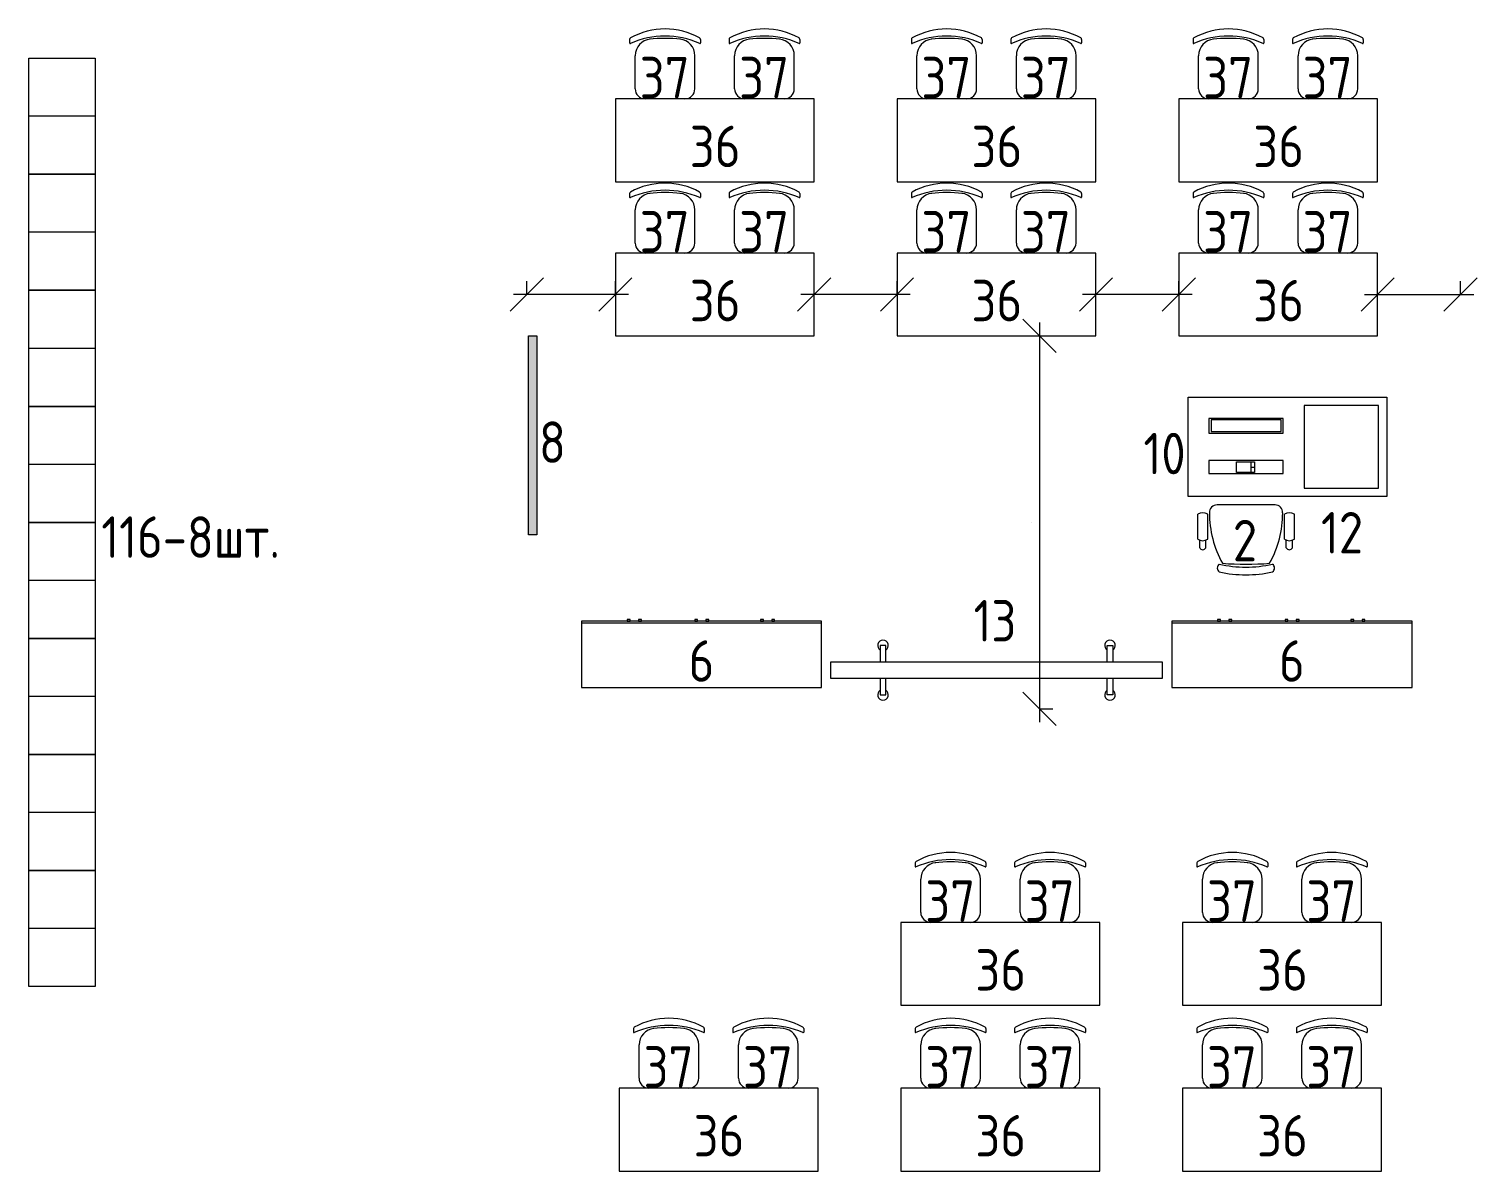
# Model space of a CAD drawing. Header units: millimetres. Extents: x 3050 to 430575, y -569542 to 36130.
# Drawn here: x 326148 to 334887, y -476621 to -469731 of the extents above; entities that cross this region are included whole.
import ezdxf

# ---------------------------------------------------------------- set-up
doc = ezdxf.new("R2010")
doc.units = ezdxf.units.MM
doc.layers.add('ТХ', color=5, linetype='Continuous', lineweight=5)
doc.layers.add('Уточнения', color=210, linetype='Continuous', lineweight=20)
doc.layers.add('ТХ_АР ЗАДАНИЕ', color=177, linetype='Continuous')
doc.layers.add('ТХ_№ПОЗ', color=7, linetype='Continuous')
doc.styles.add('GOST Common_2', font='GOST_Common.ttf', dxfattribs={"width": 0.9, "height": 250})
doc.styles.add('GOST Common_3', font='GOST_Common.ttf', dxfattribs={"width": 0.9, "height": 2.5})
doc.dimstyles.new('TX-100', dxfattribs={"dimtxt": 200, "dimasz": 200, "dimexe": 80, "dimexo": 0, "dimgap": 50, "dimtad": 1, "dimtoh": 1, "dimdec": 0, "dimrnd": 10, "dimzin": 12, "dimtxsty": 'GOST Common_3', "dimblk": 'OBLIQUE', "dimcen": 1.5, "dimdle": 80, "dimclrd": 256, "dimclre": 256, "dimclrt": 256, "dimadec": 0, "dimazin": 0, "dimtfac": 1, "dimtdec": 0, "dimtmove": 0, "dimatfit": 3, "dimfxl": 1, "dimlwd": -1, "dimlwe": 15, "dimarcsym": 0})

# ---------------------------------------------------------------- blocks, each defined once
blk = doc.blocks.new('Ячейки')
at = {"layer": 'ТХ'}
blk.add_line((274852.3, 7677.2), (274852.3, 7277.2), dxfattribs=at)
blk.add_lwpolyline([(274502.3, 7677.2), (275202.3, 7677.2), (275202.3, 7277.2), (274502.3, 7277.2)], close=True, dxfattribs=at)
blk = doc.blocks.new('Стол письменный')
at = {"layer": 'ТХ'}
for points in [[(26808.3, 11740.4), (26808.3, 12940.4), (27408.3, 12940.4), (27408.3, 11740.4)], [(27358.3, 12440.4), (27358.3, 12890.4), (26858.3, 12890.4), (26858.3, 12440.4)]]:
    blk.add_lwpolyline(points, close=True, dxfattribs=at)
blk = doc.blocks.new('Кресло регулируемое')
at = {"linetype": 'Continuous'}
for p, q in [((-280.3, -163), (-280.3, -208.6)), ((-243.6, -163), (-243.6, -208.8)), ((242.1, -163), (242.1, -208.8)), ((278.9, -163), (278.9, -208.6)), ((-292.3, -214.4), (-292.3, -365.6)), ((-232.1, -214.4), (-232.1, -365.6)), ((230.7, -214.4), (230.7, -365.6)), ((290.9, -214.4), (290.9, -365.6)), ((-175.8, -421.8), (174.4, -421.8))]:
    blk.add_line(p, q, dxfattribs=at)
for centre, radius, start, end in [((402.7, -373.3), 624.5, 150.90677, 180.12147), ((-144.6, -40.7), 28.1, 124.29147, 235.70827), ((0, -747.5), 747.5, 77.60199, 102.39777), ((0, -794), 747.5, 77.60199, 102.39777), ((0, -1825.8), 1761.9, 85.39382, 94.65462), ((-404.1, -373.3), 624.5, 359.87797, 29.10589), ((144.6, -40.7), 28.1, 304.29007, 55.70964), ((-261.9, -171.6), 20.2, 24.89545, 155.33537), ((260.5, -171.5), 20.2, 24.89545, 155.33537), ((-262.2, -264.4), 58.4, 58.95098, 121.04877), ((260.8, -264.4), 58.4, 58.95101, 121.04877), ((-262.2, -315.5), 58.4, 238.95097, 301.04877), ((-176.4, -376.4), 45.4, 177.81347, 270.74787), ((175, -376.4), 45.4, 269.25187, 2.18664), ((260.8, -315.5), 58.4, 238.95097, 301.04877)]:
    blk.add_arc(centre, radius, start, end, dxfattribs=at)
blk = doc.blocks.new('Стул ученич штабелир №5-7')
at = {"color": 0, "linetype": 'ByBlock', "lineweight": -2}
for p, q in [((-120.1, 0), (120.1, 0)), ((-120.1, 0), (120.1, 0)), ((-179.9, -60), (-179.9, -260.3)), ((-179.9, -60), (-179.9, -260.3)), ((180.1, -60), (180.1, -260.3)), ((180.1, -60), (180.1, -260.3)), ((-213.4, -359), (-213.4, -337.3)), ((-213.4, -359), (-213.4, -337.3)), ((213.6, -359), (213.6, -337.3)), ((213.6, -359), (213.6, -337.3))]:
    blk.add_line(p, q, dxfattribs=at)
for centre, radius, start, end in [((-119.9, -60), 60, 90, 180), ((-119.9, -60), 60, 90, 180), ((120.1, -60), 60, 0, 90), ((120.1, -60), 60, 0, 90), ((-79.9, -260.3), 100, 180, 264.25844), ((-79.9, -260.3), 100, 180, 264.25844), ((80.1, -260.3), 100, 275.74156, 0), ((80.1, -260.3), 100, 275.74156, 0), ((-210.4, -337.3), 3, 63.89783, 180), ((-210.4, -337.3), 3, 63.89783, 180), ((0.1, 142.3), 520.8, 246.31951, 293.68049), ((0.1, 142.3), 520.8, 246.31951, 293.68049), ((210.6, -337.3), 3, 0, 116.10217), ((210.6, -337.3), 3, 0, 116.10217), ((-203.4, -359), 10, 180, 238.06825), ((-203.4, -359), 10, 180, 238.06825), ((0.1, 9), 430.5, 240.99166, 299.00834), ((0.1, 9), 430.5, 240.99166, 299.00834), ((0.1, 435.5), 800.4, 263.24698, 276.75302), ((0.1, 435.5), 800.4, 263.24698, 276.75302), ((203.6, -359), 10, 301.93175, 0), ((203.6, -359), 10, 301.93175, 0)]:
    blk.add_arc(centre, radius, start, end, dxfattribs=at)
blk = doc.blocks.new('_Oblique')
at = {"color": 0, "linetype": 'ByBlock', "lineweight": -2}
blk.add_line((-0.5, -0.5), (0.5, 0.5), dxfattribs=at)
blk = doc.blocks.new('*D12129')
at = {"layer": 'Defpoints', "color": 0, "transparency": 16777216}
for p in [(532031.4, -288263.1), (532031.4, -290513.1), (532031.4, -290513.1)]:
    blk.add_point(p, dxfattribs=at)
at = {"layer": 'ТХ', "transparency": 16777216}
blk.add_line((532031.4, -288183.1), (532031.4, -290593.1), dxfattribs=at)
at = {"layer": 'ТХ', "lineweight": 15, "transparency": 16777216}
for p, q in [((532031.4, -288263.1), (532111.4, -288263.1)), ((532031.4, -290513.1), (532111.4, -290513.1))]:
    blk.add_line(p, q, dxfattribs=at)
at = {"layer": 'ТХ', "transparency": 16777216, "xscale": 200, "yscale": 200, "zscale": 200}
for p, rotation in [((532031.4, -288263.1), 90), ((532031.4, -290513.1), 270)]:
    blk.add_blockref('_Oblique', p, dxfattribs=dict(at, rotation=rotation))
at = {"layer": 'ТХ', "transparency": 16777216, "insert": (531980.2, -289388.1), "char_height": 2.5, "attachment_point": 5, "rotation": 90, "style": 'GOST Common_3'}
blk.add_mtext('2250', dxfattribs=at)
blk = doc.blocks.new('*D12155')
at = {"layer": 'Defpoints', "color": 0, "transparency": 16777216}
for p in [(534071.4, -288013.1), (534571.3, -288013.1), (534571.3, -288013.1)]:
    blk.add_point(p, dxfattribs=at)
at = {"layer": 'ТХ', "transparency": 16777216}
blk.add_line((533991.4, -288013.1), (534651.3, -288013.1), dxfattribs=at)
at = {"layer": 'ТХ', "lineweight": 15, "transparency": 16777216}
for p, q in [((534071.4, -288013.1), (534071.4, -287933.1)), ((534571.3, -288013.1), (534571.3, -287933.1))]:
    blk.add_line(p, q, dxfattribs=at)
at = {"layer": 'ТХ', "transparency": 16777216, "xscale": 200, "yscale": 200, "zscale": 200, "rotation": 180}
blk.add_blockref('_Oblique', (534071.4, -288013.1), dxfattribs=at)
at = {"layer": 'ТХ', "transparency": 16777216, "xscale": 200, "yscale": 200, "zscale": 200}
blk.add_blockref('_Oblique', (534571.3, -288013.1), dxfattribs=at)
at = {"layer": 'ТХ', "transparency": 16777216, "insert": (534321.4, -287961.8), "char_height": 2.5, "attachment_point": 5, "style": 'GOST Common_3'}
blk.add_mtext('500', dxfattribs=at)
blk = doc.blocks.new('*D12156')
at = {"layer": 'Defpoints', "color": 0, "transparency": 16777216}
for p in [(532371.4, -288013.1), (532371.4, -288013.1), (532871.4, -288013.1)]:
    blk.add_point(p, dxfattribs=at)
at = {"layer": 'ТХ', "transparency": 16777216}
blk.add_line((532951.4, -288013.1), (532291.4, -288013.1), dxfattribs=at)
at = {"layer": 'ТХ', "lineweight": 15, "transparency": 16777216}
for p, q in [((532371.4, -288013.1), (532371.4, -287933.1)), ((532871.4, -288013.1), (532871.4, -287933.1))]:
    blk.add_line(p, q, dxfattribs=at)
at = {"layer": 'ТХ', "transparency": 16777216, "xscale": 200, "yscale": 200, "zscale": 200, "rotation": 180}
blk.add_blockref('_Oblique', (532371.4, -288013.1), dxfattribs=at)
at = {"layer": 'ТХ', "transparency": 16777216, "xscale": 200, "yscale": 200, "zscale": 200}
blk.add_blockref('_Oblique', (532871.4, -288013.1), dxfattribs=at)
at = {"layer": 'ТХ', "transparency": 16777216, "insert": (532621.4, -287961.8), "char_height": 2.5, "attachment_point": 5, "style": 'GOST Common_3'}
blk.add_mtext('500', dxfattribs=at)
blk = doc.blocks.new('*D12157')
at = {"layer": 'Defpoints', "color": 0, "transparency": 16777216}
for p in [(530671.4, -288013.1), (530671.4, -288013.1), (531171.4, -288013.1)]:
    blk.add_point(p, dxfattribs=at)
at = {"layer": 'ТХ', "transparency": 16777216}
blk.add_line((531251.4, -288013.1), (530591.4, -288013.1), dxfattribs=at)
at = {"layer": 'ТХ', "lineweight": 15, "transparency": 16777216}
for p, q in [((530671.4, -288013.1), (530671.4, -287933.1)), ((531171.4, -288013.1), (531171.4, -287933.1))]:
    blk.add_line(p, q, dxfattribs=at)
at = {"layer": 'ТХ', "transparency": 16777216, "xscale": 200, "yscale": 200, "zscale": 200, "rotation": 180}
blk.add_blockref('_Oblique', (530671.4, -288013.1), dxfattribs=at)
at = {"layer": 'ТХ', "transparency": 16777216, "xscale": 200, "yscale": 200, "zscale": 200}
blk.add_blockref('_Oblique', (531171.4, -288013.1), dxfattribs=at)
at = {"layer": 'ТХ', "transparency": 16777216, "insert": (530921.4, -287961.8), "char_height": 2.5, "attachment_point": 5, "style": 'GOST Common_3'}
blk.add_mtext('500', dxfattribs=at)
blk = doc.blocks.new('*D12158')
at = {"layer": 'Defpoints', "color": 0, "transparency": 16777216}
for p in [(528937.4, -288013.1), (528937.4, -288013.1), (529471.4, -288013.1)]:
    blk.add_point(p, dxfattribs=at)
at = {"layer": 'ТХ', "transparency": 16777216}
blk.add_line((529551.4, -288013.1), (528857.4, -288013.1), dxfattribs=at)
at = {"layer": 'ТХ', "lineweight": 15, "transparency": 16777216}
for p, q in [((528937.4, -288013.1), (528937.4, -287933.1)), ((529471.4, -288013.1), (529471.4, -287933.1))]:
    blk.add_line(p, q, dxfattribs=at)
at = {"layer": 'ТХ', "transparency": 16777216, "xscale": 200, "yscale": 200, "zscale": 200, "rotation": 180}
blk.add_blockref('_Oblique', (528937.4, -288013.1), dxfattribs=at)
at = {"layer": 'ТХ', "transparency": 16777216, "xscale": 200, "yscale": 200, "zscale": 200}
blk.add_blockref('_Oblique', (529471.4, -288013.1), dxfattribs=at)
at = {"layer": 'ТХ', "transparency": 16777216, "insert": (529204.4, -287961.8), "char_height": 2.5, "attachment_point": 5, "style": 'GOST Common_3'}
blk.add_mtext('530', dxfattribs=at)
blk = doc.blocks.new('A$C727b9d3d')
at = {"linetype": 'Continuous'}
blk.add_line((388, -1450), (388, 0), dxfattribs=at)
for points in [[(0, -1450), (400, -1450), (400, 0), (0, 0)], [(400, -277.1), (400, -294.4), (410.2, -294.4), (410.2, -277.1)], [(400, -344.7), (400, -362.1), (410.2, -362.1), (410.2, -344.7)], [(400, -684.1), (400, -701.5), (410.2, -701.5), (410.2, -684.1)], [(400, -751.8), (400, -769.1), (410.2, -769.1), (410.2, -751.8)], [(400, -1081), (400, -1098.4), (410.2, -1098.4), (410.2, -1081)], [(400, -1148.7), (400, -1166), (410.2, -1166), (410.2, -1148.7)]]:
    blk.add_lwpolyline(points, close=True, dxfattribs=at)
blk = doc.blocks.new('СИУмоб')
at = {"layer": 'ТХ'}
blk.add_lwpolyline([(397.7, -960.8), (397.7, 1039.2), (497.7, 1039.2), (497.7, -960.8)], close=True, dxfattribs=at)
at = {"layer": 'ТХ', "linetype": 'Continuous', "lineweight": 5, "ltscale": 100}
for points in [[(397.7, 740.6), (299.1, 740.6), (299.1, 707.7), (397.7, 707.7)], [(497.7, 707.7), (596.3, 707.7), (596.3, 740.6), (497.7, 740.6)], [(397.7, -662.2), (299.1, -662.2), (299.1, -629.3), (397.7, -629.3)], [(497.7, -629.3), (596.3, -629.3), (596.3, -662.2), (497.7, -662.2)]]:
    blk.add_lwpolyline(points, dxfattribs=at)
at = {"layer": 'ТХ'}
for centre, start, end in [((299.1, 724.1), 30.96376, 329.03624), ((596.3, 724.1), 210.96376, 149.03624), ((299.1, -645.7), 30.96376, 329.03624), ((596.3, -645.7), 210.96376, 149.03624)]:
    blk.add_arc(centre, 32, start, end, dxfattribs=at)
blk = doc.blocks.new('A$C3da1b1ea')
at = {"lineweight": 0}
h = blk.add_hatch(color=256, dxfattribs=at)
h.dxf.hatch_style = 1
h.paths.add_polyline_path([(0, 0), (50, 0), (50, -1200), (0, -1200)])
blk.add_lwpolyline([(0, 0), (50, 0), (50, -1200), (0, -1200), (0, 0)], dxfattribs=at)
blk = doc.blocks.new('Ноутбук')
at = {"layer": 'ТХ'}
for p, q in [((2432.4, 14028.3), (2412.3, 14028.3)), ((2432.4, 14060), (2432.4, 13996.6))]:
    blk.add_line(p, q, dxfattribs=at)
for points in [[(2238.5, 13988.4), (2687.5, 13988.4), (2687.5, 14067.9), (2238.5, 14067.9)], [(2520.4, 13996.6), (2412.3, 13996.6), (2412.3, 14060), (2520.4, 14060)], [(2687.5, 13824.4), (2238.5, 13824.4), (2238.5, 13735.8), (2687.5, 13735.8)], [(2673.8, 13813.8), (2251.4, 13813.8), (2251.4, 13743.9), (2673.8, 13743.9)]]:
    blk.add_lwpolyline(points, close=True, dxfattribs=at)
blk = doc.blocks.new('ТХ1 4 этаж')
at = {"layer": 'ТХ'}
for points in [[(529471.4, -287333.1), (530671.4, -287333.1), (530671.4, -286833.1), (529471.4, -286833.1)], [(531171.4, -287333.1), (532371.4, -287333.1), (532371.4, -286833.1), (531171.4, -286833.1)], [(532871.4, -287333.1), (534071.4, -287333.1), (534071.4, -286833.1), (532871.4, -286833.1)], [(529471.4, -288263.1), (530671.4, -288263.1), (530671.4, -287763.1), (529471.4, -287763.1)], [(531171.4, -288263.1), (532371.4, -288263.1), (532371.4, -287763.1), (531171.4, -287763.1)], [(532871.4, -288263.1), (534071.4, -288263.1), (534071.4, -287763.1), (532871.4, -287763.1)], [(531194.6, -292300.7), (532394.6, -292300.7), (532394.6, -291800.7), (531194.6, -291800.7)], [(532894.6, -292300.7), (534094.6, -292300.7), (534094.6, -291800.7), (532894.6, -291800.7)], [(529494.6, -293300.7), (530694.6, -293300.7), (530694.6, -292800.7), (529494.6, -292800.7)], [(531194.6, -293300.7), (532394.6, -293300.7), (532394.6, -292800.7), (531194.6, -292800.7)], [(532894.6, -293300.7), (534094.6, -293300.7), (534094.6, -292800.7), (532894.6, -292800.7)]]:
    blk.add_lwpolyline(points, close=True, dxfattribs=at)
at = {"rotation": 180}
blk.add_blockref('Ноутбук', (535740.3, -275026.1), dxfattribs=at)
at = {"layer": 'ТХ', "lineweight": 0}
for name, p, rotation in [('Стул ученич штабелир №5-7', (529771.4, -286833.1), 180), ('Стул ученич штабелир №5-7', (530371.4, -286833.1), 180), ('Стул ученич штабелир №5-7', (531471.4, -286833.1), 180), ('Стул ученич штабелир №5-7', (532071.4, -286833.1), 180), ('Стул ученич штабелир №5-7', (533171.4, -286833.1), 180), ('Стул ученич штабелир №5-7', (533771.4, -286833.1), 180), ('Стул ученич штабелир №5-7', (529771.4, -287763.1), 180), ('Стул ученич штабелир №5-7', (530371.4, -287763.1), 180), ('Стул ученич штабелир №5-7', (531471.4, -287763.1), 180), ('Стул ученич штабелир №5-7', (532071.4, -287763.1), 180), ('Стул ученич штабелир №5-7', (533171.4, -287763.1), 180), ('Стул ученич штабелир №5-7', (533771.4, -287763.1), 180), ('Кресло регулируемое', (533276.6, -289704.3), 180), ('A$C727b9d3d', (529266.2, -290383.2), 90), ('A$C727b9d3d', (532828.9, -290383.2), 90), ('Стул ученич штабелир №5-7', (531494.6, -291800.7), 180), ('Стул ученич штабелир №5-7', (532094.6, -291800.7), 180), ('Стул ученич штабелир №5-7', (533194.6, -291800.7), 180), ('Стул ученич штабелир №5-7', (533794.6, -291800.7), 180), ('Стул ученич штабелир №5-7', (529794.6, -292800.7), 180), ('Стул ученич штабелир №5-7', (530394.6, -292800.7), 180), ('Стул ученич штабелир №5-7', (531494.6, -292800.7), 180), ('Стул ученич штабелир №5-7', (532094.6, -292800.7), 180), ('Стул ученич штабелир №5-7', (533194.6, -292800.7), 180), ('Стул ученич штабелир №5-7', (533794.6, -292800.7), 180)]:
    blk.add_blockref(name, p, dxfattribs=dict(at, rotation=rotation))
at = {"layer": 'ТХ', "rotation": 270}
for name, p in [('Ячейки', (518655.7, -12085.8)), ('Ячейки', (518655.7, -12785.8)), ('Ячейки', (518655.7, -13485.8)), ('Ячейки', (518655.7, -14185.8)), ('Стол письменный', (521186.9, -261824.2)), ('Ячейки', (518655.7, -14885.8)), ('Ячейки', (518655.7, -15585.8)), ('Ячейки', (518655.7, -16285.8)), ('Ячейки', (518655.7, -16985.8))]:
    blk.add_blockref(name, p, dxfattribs=at)
at = {"layer": 'ТХ', "lineweight": 0}
blk.add_blockref('A$C3da1b1ea', (528947.8, -288263.1), dxfattribs=at)
at = {"layer": 'ТХ_АР ЗАДАНИЕ', "rotation": 90}
blk.add_blockref('СИУмоб', (531810.6, -290727.2), dxfattribs=at)
at = {"layer": 'ТХ_№ПОЗ', "char_height": 250, "attachment_point": 5, "line_spacing_factor": 1.139951, "style": 'GOST Common_2'}
for s, insert, width in [('\\pxt4.23333,8.46667,12.7,16.93333,21.16667,25.4,29.63333,33.86667,38.1,42.33333,46.56667,50.8,55.03333,59.26667,63.5,67.73333,71.96667,76.2,80.43333,84.66667,88.9,93.13333,97.36667,101.6,105.83333,110.06667,114.3,118.53333,122.76667,127,131.23333,135.46667;37', (529768.9, -286704.9), 595), ('\\pxt4.23333,8.46667,12.7,16.93333,21.16667,25.4,29.63333,33.86667,38.1,42.33333,46.56667,50.8,55.03333,59.26667,63.5,67.73333,71.96667,76.2,80.43333,84.66667,88.9,93.13333,97.36667,101.6,105.83333,110.06667,114.3,118.53333,122.76667,127,131.23333,135.46667;37', (530368.9, -286704.9), 595), ('\\pxt4.23333,8.46667,12.7,16.93333,21.16667,25.4,29.63333,33.86667,38.1,42.33333,46.56667,50.8,55.03333,59.26667,63.5,67.73333,71.96667,76.2,80.43333,84.66667,88.9,93.13333,97.36667,101.6,105.83333,110.06667,114.3,118.53333,122.76667,127,131.23333,135.46667;37', (531468.9, -286704.9), 595), ('\\pxt4.23333,8.46667,12.7,16.93333,21.16667,25.4,29.63333,33.86667,38.1,42.33333,46.56667,50.8,55.03333,59.26667,63.5,67.73333,71.96667,76.2,80.43333,84.66667,88.9,93.13333,97.36667,101.6,105.83333,110.06667,114.3,118.53333,122.76667,127,131.23333,135.46667;37', (532068.9, -286704.9), 595), ('\\pxt4.23333,8.46667,12.7,16.93333,21.16667,25.4,29.63333,33.86667,38.1,42.33333,46.56667,50.8,55.03333,59.26667,63.5,67.73333,71.96667,76.2,80.43333,84.66667,88.9,93.13333,97.36667,101.6,105.83333,110.06667,114.3,118.53333,122.76667,127,131.23333,135.46667;37', (533168.9, -286704.9), 595), ('\\pxt4.23333,8.46667,12.7,16.93333,21.16667,25.4,29.63333,33.86667,38.1,42.33333,46.56667,50.8,55.03333,59.26667,63.5,67.73333,71.96667,76.2,80.43333,84.66667,88.9,93.13333,97.36667,101.6,105.83333,110.06667,114.3,118.53333,122.76667,127,131.23333,135.46667;37', (533768.9, -286704.9), 595), ('\\pxt4.23333,8.46667,12.7,16.93333,21.16667,25.4,29.63333,33.86667,38.1,42.33333,46.56667,50.8,55.03333,59.26667,63.5,67.73333,71.96667,76.2,80.43333,84.66667,88.9,93.13333,97.36667,101.6,105.83333,110.06667,114.3,118.53333,122.76667,127,131.23333,135.46667;36', (530073.8, -287120.1), 595), ('\\pxt4.23333,8.46667,12.7,16.93333,21.16667,25.4,29.63333,33.86667,38.1,42.33333,46.56667,50.8,55.03333,59.26667,63.5,67.73333,71.96667,76.2,80.43333,84.66667,88.9,93.13333,97.36667,101.6,105.83333,110.06667,114.3,118.53333,122.76667,127,131.23333,135.46667;36', (531773.8, -287120.1), 595), ('\\pxt4.23333,8.46667,12.7,16.93333,21.16667,25.4,29.63333,33.86667,38.1,42.33333,46.56667,50.8,55.03333,59.26667,63.5,67.73333,71.96667,76.2,80.43333,84.66667,88.9,93.13333,97.36667,101.6,105.83333,110.06667,114.3,118.53333,122.76667,127,131.23333,135.46667;36', (533473.8, -287120.1), 595), ('\\pxt4.23333,8.46667,12.7,16.93333,21.16667,25.4,29.63333,33.86667,38.1,42.33333,46.56667,50.8,55.03333,59.26667,63.5,67.73333,71.96667,76.2,80.43333,84.66667,88.9,93.13333,97.36667,101.6,105.83333,110.06667,114.3,118.53333,122.76667,127,131.23333,135.46667;37', (529768.9, -287634.9), 595), ('\\pxt4.23333,8.46667,12.7,16.93333,21.16667,25.4,29.63333,33.86667,38.1,42.33333,46.56667,50.8,55.03333,59.26667,63.5,67.73333,71.96667,76.2,80.43333,84.66667,88.9,93.13333,97.36667,101.6,105.83333,110.06667,114.3,118.53333,122.76667,127,131.23333,135.46667;37', (530368.9, -287634.9), 595), ('\\pxt4.23333,8.46667,12.7,16.93333,21.16667,25.4,29.63333,33.86667,38.1,42.33333,46.56667,50.8,55.03333,59.26667,63.5,67.73333,71.96667,76.2,80.43333,84.66667,88.9,93.13333,97.36667,101.6,105.83333,110.06667,114.3,118.53333,122.76667,127,131.23333,135.46667;37', (531468.9, -287634.9), 595), ('\\pxt4.23333,8.46667,12.7,16.93333,21.16667,25.4,29.63333,33.86667,38.1,42.33333,46.56667,50.8,55.03333,59.26667,63.5,67.73333,71.96667,76.2,80.43333,84.66667,88.9,93.13333,97.36667,101.6,105.83333,110.06667,114.3,118.53333,122.76667,127,131.23333,135.46667;37', (532068.9, -287634.9), 595), ('\\pxt4.23333,8.46667,12.7,16.93333,21.16667,25.4,29.63333,33.86667,38.1,42.33333,46.56667,50.8,55.03333,59.26667,63.5,67.73333,71.96667,76.2,80.43333,84.66667,88.9,93.13333,97.36667,101.6,105.83333,110.06667,114.3,118.53333,122.76667,127,131.23333,135.46667;37', (533168.9, -287634.9), 595), ('\\pxt4.23333,8.46667,12.7,16.93333,21.16667,25.4,29.63333,33.86667,38.1,42.33333,46.56667,50.8,55.03333,59.26667,63.5,67.73333,71.96667,76.2,80.43333,84.66667,88.9,93.13333,97.36667,101.6,105.83333,110.06667,114.3,118.53333,122.76667,127,131.23333,135.46667;37', (533768.9, -287634.9), 595), ('\\pxt4.23333,8.46667,12.7,16.93333,21.16667,25.4,29.63333,33.86667,38.1,42.33333,46.56667,50.8,55.03333,59.26667,63.5,67.73333,71.96667,76.2,80.43333,84.66667,88.9,93.13333,97.36667,101.6,105.83333,110.06667,114.3,118.53333,122.76667,127,131.23333,135.46667;36', (530073.8, -288050.1), 595), ('\\pxt4.23333,8.46667,12.7,16.93333,21.16667,25.4,29.63333,33.86667,38.1,42.33333,46.56667,50.8,55.03333,59.26667,63.5,67.73333,71.96667,76.2,80.43333,84.66667,88.9,93.13333,97.36667,101.6,105.83333,110.06667,114.3,118.53333,122.76667,127,131.23333,135.46667;36', (531773.8, -288050.1), 595), ('\\pxt4.23333,8.46667,12.7,16.93333,21.16667,25.4,29.63333,33.86667,38.1,42.33333,46.56667,50.8,55.03333,59.26667,63.5,67.73333,71.96667,76.2,80.43333,84.66667,88.9,93.13333,97.36667,101.6,105.83333,110.06667,114.3,118.53333,122.76667,127,131.23333,135.46667;36', (533473.8, -288050.1), 595), ('\\pxt4.23333,8.46667,12.7,16.93333,21.16667,25.4,29.63333,33.86667,38.1,42.33333,46.56667,50.8,55.03333,59.26667,63.5,67.73333,71.96667,76.2,80.43333,84.66667,88.9,93.13333,97.36667,101.6,105.83333,110.06667,114.3,118.53333,122.76667,127,131.23333,135.46667;8', (529091.8, -288904.2), 595), ('\\pxt4.23333,8.46667,12.7,16.93333,21.16667,25.4,29.63333,33.86667,38.1,42.33333,46.56667,50.8,55.03333,59.26667,63.5,67.73333,71.96667,76.2,80.43333,84.66667,88.9,93.13333,97.36667,101.6,105.83333,110.06667,114.3,118.53333,122.76667,127,131.23333,135.46667;10', (532785.8, -288972.8), 595), ('\\pxt4.23333,8.46667,12.7,16.93333,21.16667,25.4,29.63333,33.86667,38.1,42.33333,46.56667,50.8,55.03333,59.26667,63.5,67.73333,71.96667,76.2,80.43333,84.66667,88.9,93.13333,97.36667,101.6,105.83333,110.06667,114.3,118.53333,122.76667,127,131.23333,135.46667;12', (533856.8, -289450.5), 595), ('\\pxt4.23333,8.46667,12.7,16.93333,21.16667,25.4,29.63333,33.86667,38.1,42.33333,46.56667,50.8,55.03333,59.26667,63.5,67.73333,71.96667,76.2,80.43333,84.66667,88.9,93.13333,97.36667,101.6,105.83333,110.06667,114.3,118.53333,122.76667,127,131.23333,135.46667;116-8шт.', (526908.6, -289476.7), 4180.99), ('\\pxt4.23333,8.46667,12.7,16.93333,21.16667,25.4,29.63333,33.86667,38.1,42.33333,46.56667,50.8,55.03333,59.26667,63.5,67.73333,71.96667,76.2,80.43333,84.66667,88.9,93.13333,97.36667,101.6,105.83333,110.06667,114.3,118.53333,122.76667,127,131.23333,135.46667;2', (533271, -289497.8), 595), ('\\pxt4.23333,8.46667,12.7,16.93333,21.16667,25.4,29.63333,33.86667,38.1,42.33333,46.56667,50.8,55.03333,59.26667,63.5,67.73333,71.96667,76.2,80.43333,84.66667,88.9,93.13333,97.36667,101.6,105.83333,110.06667,114.3,118.53333,122.76667,127,131.23333,135.46667;13', (531762.3, -289981.4), 595), ('\\pxt4.23333,8.46667,12.7,16.93333,21.16667,25.4,29.63333,33.86667,38.1,42.33333,46.56667,50.8,55.03333,59.26667,63.5,67.73333,71.96667,76.2,80.43333,84.66667,88.9,93.13333,97.36667,101.6,105.83333,110.06667,114.3,118.53333,122.76667,127,131.23333,135.46667;6', (529991.1, -290224.2), 595), ('\\pxt4.23333,8.46667,12.7,16.93333,21.16667,25.4,29.63333,33.86667,38.1,42.33333,46.56667,50.8,55.03333,59.26667,63.5,67.73333,71.96667,76.2,80.43333,84.66667,88.9,93.13333,97.36667,101.6,105.83333,110.06667,114.3,118.53333,122.76667,127,131.23333,135.46667;6', (533553.8, -290224.2), 595), ('\\pxt4.23333,8.46667,12.7,16.93333,21.16667,25.4,29.63333,33.86667,38.1,42.33333,46.56667,50.8,55.03333,59.26667,63.5,67.73333,71.96667,76.2,80.43333,84.66667,88.9,93.13333,97.36667,101.6,105.83333,110.06667,114.3,118.53333,122.76667,127,131.23333,135.46667;37', (531492.1, -291672.6), 595), ('\\pxt4.23333,8.46667,12.7,16.93333,21.16667,25.4,29.63333,33.86667,38.1,42.33333,46.56667,50.8,55.03333,59.26667,63.5,67.73333,71.96667,76.2,80.43333,84.66667,88.9,93.13333,97.36667,101.6,105.83333,110.06667,114.3,118.53333,122.76667,127,131.23333,135.46667;37', (532092.1, -291672.6), 595), ('\\pxt4.23333,8.46667,12.7,16.93333,21.16667,25.4,29.63333,33.86667,38.1,42.33333,46.56667,50.8,55.03333,59.26667,63.5,67.73333,71.96667,76.2,80.43333,84.66667,88.9,93.13333,97.36667,101.6,105.83333,110.06667,114.3,118.53333,122.76667,127,131.23333,135.46667;37', (533192.1, -291672.6), 595), ('\\pxt4.23333,8.46667,12.7,16.93333,21.16667,25.4,29.63333,33.86667,38.1,42.33333,46.56667,50.8,55.03333,59.26667,63.5,67.73333,71.96667,76.2,80.43333,84.66667,88.9,93.13333,97.36667,101.6,105.83333,110.06667,114.3,118.53333,122.76667,127,131.23333,135.46667;37', (533792.1, -291672.6), 595), ('\\pxt4.23333,8.46667,12.7,16.93333,21.16667,25.4,29.63333,33.86667,38.1,42.33333,46.56667,50.8,55.03333,59.26667,63.5,67.73333,71.96667,76.2,80.43333,84.66667,88.9,93.13333,97.36667,101.6,105.83333,110.06667,114.3,118.53333,122.76667,127,131.23333,135.46667;36', (531797, -292087.7), 595), ('\\pxt4.23333,8.46667,12.7,16.93333,21.16667,25.4,29.63333,33.86667,38.1,42.33333,46.56667,50.8,55.03333,59.26667,63.5,67.73333,71.96667,76.2,80.43333,84.66667,88.9,93.13333,97.36667,101.6,105.83333,110.06667,114.3,118.53333,122.76667,127,131.23333,135.46667;36', (533497, -292087.7), 595), ('\\pxt4.23333,8.46667,12.7,16.93333,21.16667,25.4,29.63333,33.86667,38.1,42.33333,46.56667,50.8,55.03333,59.26667,63.5,67.73333,71.96667,76.2,80.43333,84.66667,88.9,93.13333,97.36667,101.6,105.83333,110.06667,114.3,118.53333,122.76667,127,131.23333,135.46667;37', (529792.1, -292672.6), 595), ('\\pxt4.23333,8.46667,12.7,16.93333,21.16667,25.4,29.63333,33.86667,38.1,42.33333,46.56667,50.8,55.03333,59.26667,63.5,67.73333,71.96667,76.2,80.43333,84.66667,88.9,93.13333,97.36667,101.6,105.83333,110.06667,114.3,118.53333,122.76667,127,131.23333,135.46667;37', (530392.1, -292672.6), 595), ('\\pxt4.23333,8.46667,12.7,16.93333,21.16667,25.4,29.63333,33.86667,38.1,42.33333,46.56667,50.8,55.03333,59.26667,63.5,67.73333,71.96667,76.2,80.43333,84.66667,88.9,93.13333,97.36667,101.6,105.83333,110.06667,114.3,118.53333,122.76667,127,131.23333,135.46667;37', (531492.1, -292672.6), 595), ('\\pxt4.23333,8.46667,12.7,16.93333,21.16667,25.4,29.63333,33.86667,38.1,42.33333,46.56667,50.8,55.03333,59.26667,63.5,67.73333,71.96667,76.2,80.43333,84.66667,88.9,93.13333,97.36667,101.6,105.83333,110.06667,114.3,118.53333,122.76667,127,131.23333,135.46667;37', (532092.1, -292672.6), 595), ('\\pxt4.23333,8.46667,12.7,16.93333,21.16667,25.4,29.63333,33.86667,38.1,42.33333,46.56667,50.8,55.03333,59.26667,63.5,67.73333,71.96667,76.2,80.43333,84.66667,88.9,93.13333,97.36667,101.6,105.83333,110.06667,114.3,118.53333,122.76667,127,131.23333,135.46667;37', (533192.1, -292672.6), 595), ('\\pxt4.23333,8.46667,12.7,16.93333,21.16667,25.4,29.63333,33.86667,38.1,42.33333,46.56667,50.8,55.03333,59.26667,63.5,67.73333,71.96667,76.2,80.43333,84.66667,88.9,93.13333,97.36667,101.6,105.83333,110.06667,114.3,118.53333,122.76667,127,131.23333,135.46667;37', (533792.1, -292672.6), 595), ('\\pxt4.23333,8.46667,12.7,16.93333,21.16667,25.4,29.63333,33.86667,38.1,42.33333,46.56667,50.8,55.03333,59.26667,63.5,67.73333,71.96667,76.2,80.43333,84.66667,88.9,93.13333,97.36667,101.6,105.83333,110.06667,114.3,118.53333,122.76667,127,131.23333,135.46667;36', (530097, -293087.7), 595), ('\\pxt4.23333,8.46667,12.7,16.93333,21.16667,25.4,29.63333,33.86667,38.1,42.33333,46.56667,50.8,55.03333,59.26667,63.5,67.73333,71.96667,76.2,80.43333,84.66667,88.9,93.13333,97.36667,101.6,105.83333,110.06667,114.3,118.53333,122.76667,127,131.23333,135.46667;36', (531797, -293087.7), 595), ('\\pxt4.23333,8.46667,12.7,16.93333,21.16667,25.4,29.63333,33.86667,38.1,42.33333,46.56667,50.8,55.03333,59.26667,63.5,67.73333,71.96667,76.2,80.43333,84.66667,88.9,93.13333,97.36667,101.6,105.83333,110.06667,114.3,118.53333,122.76667,127,131.23333,135.46667;36', (533497, -293087.7), 595)]:
    blk.add_mtext(s, dxfattribs=dict(at, insert=insert, width=width))
at = {"layer": 'ТХ'}
for base, p1, p2, picture, middle in [((528937.4, -288013.1), (529471.4, -288013.1), (528937.4, -288013.1), '*D12158', (529204.4, -287961.8)), ((530671.4, -288013.1), (531171.4, -288013.1), (530671.4, -288013.1), '*D12157', (530921.4, -287961.8)), ((532371.4, -288013.1), (532871.4, -288013.1), (532371.4, -288013.1), '*D12156', (532621.4, -287961.8)), ((534571.3, -288013.1), (534071.4, -288013.1), (534571.3, -288013.1), '*D12155', (534321.4, -287961.8))]:
    dim = blk.add_linear_dim(base=base, p1=p1, p2=p2, dimstyle='TX-100', dxfattribs=at)
    dim.commit()
    dim.dimension.update_dxf_attribs({"geometry": picture, "text_midpoint": middle})
dim = blk.add_linear_dim(base=(532031.4, -290513.1), p1=(532031.4, -288263.1), p2=(532031.4, -290513.1), angle=90, dimstyle='TX-100', dxfattribs=at)
dim.commit()
dim.dimension.update_dxf_attribs({"geometry": '*D12129', "text_midpoint": (531980.2, -289388.1)})

msp = doc.modelspace()

# ---------------------------------------------------------------- block references
at = {"layer": 'Уточнения', "lineweight": 50}
msp.add_blockref('ТХ1 4 этаж', (-199784.75, -183319.8), dxfattribs=at)

doc.saveas('drawing.dxf')
